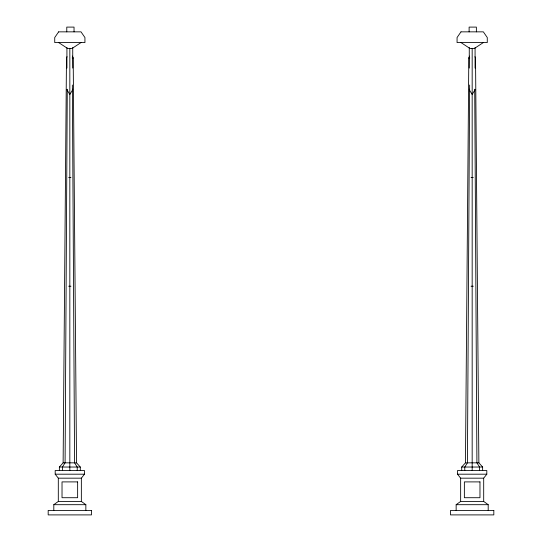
<?xml version="1.0" encoding="UTF-8"?>
<svg xmlns="http://www.w3.org/2000/svg" width="542" height="542" viewBox="0 0 542 542"><rect width="100%" height="100%" fill="white"/><g stroke="black" fill="none" stroke-linecap="round" stroke-linejoin="round"><path stroke-width="0.81" d="M67.276 89.247L65.087 462.841L62.432 467.035L62.432 470.531M469.643 85.019L467.428 462.841L464.772 467.035L464.772 470.531M59.369 470.531L59.369 467.035L63.123 462.841L66.476 57.974L66.998 56.72M461.709 470.531L461.709 467.035L465.463 462.841L468.816 57.974L469.596 56.09M469.616 89.166L469.264 89.721L472.17 94.471L475.077 89.721M85.853 510.428L85.853 504.69L81.354 501.438L81.354 478.173L84.471 474.196L84.471 470.531L55.189 470.531L55.189 474.196L58.306 478.173L58.306 501.438L53.807 504.69L53.807 510.428M488.193 510.428L488.193 504.69L483.694 501.438L483.694 478.173L486.811 474.196L486.811 470.531L457.529 470.531L457.529 474.196L460.646 478.173L460.646 501.438L456.147 504.69L456.147 510.428M81.009 42.567L72.086 48.441L67.581 48.441L58.651 42.567M483.349 42.567L474.419 48.441L469.914 48.441L460.991 42.567M72.201 57.974L73.184 57.974L76.537 462.841L80.291 467.035L80.291 470.531M468.816 57.974L469.799 57.974M68.712 177.519L70.948 177.519M471.052 177.519L473.288 177.519M68.712 286.21L70.948 286.21M471.052 286.21L473.288 286.21M63.123 462.841L76.537 462.841M465.463 462.841L478.877 462.841L482.631 467.035L482.631 470.531M59.369 467.035L80.291 467.035M461.709 467.035L482.631 467.035M55.189 474.196L84.471 474.196M457.529 474.196L486.811 474.196M58.306 478.173L81.354 478.173M460.646 478.173L483.694 478.173M58.306 501.438L81.354 501.438M460.646 501.438L483.694 501.438M53.807 504.69L85.853 504.69M456.147 504.69L488.193 504.69M66.923 89.721L69.83 94.471L72.736 89.721L72.384 89.166M475.002 56.72L475.524 57.974L478.877 462.841M72.404 56.09L73.184 57.974M474.724 89.247L476.913 462.841L479.568 467.035L479.568 470.531M72.357 85.019L74.572 462.841L77.228 467.035L77.228 470.531M476.377 31.849L476.377 27.1L469.115 27.1L469.115 31.849M475.077 47.52L475.077 68.089M472.17 48.292L472.17 470.531M469.264 47.52L469.264 68.089M74.037 31.849L74.037 27.1L66.774 27.1L66.774 31.849M72.736 47.52L72.736 68.089M69.83 48.292L69.83 470.531M66.923 47.52L66.923 68.089M58.651 31.849L54.728 37.54L54.728 42.567L84.938 42.567L84.938 37.54L81.009 31.849L58.651 31.849M460.991 31.849L457.062 37.54L457.062 42.567L487.272 42.567L487.272 37.54L483.349 31.849L460.991 31.849M77.635 481.899L62.025 481.899L62.025 497.712L77.635 497.712L77.635 481.899M479.975 481.899L464.365 481.899L464.365 497.712L479.975 497.712L479.975 481.899M91.483 510.428L48.177 510.428L48.177 514.9L91.483 514.9L91.483 510.428M493.823 510.428L450.517 510.428L450.517 514.9L493.823 514.9L493.823 510.428"/></g></svg>
